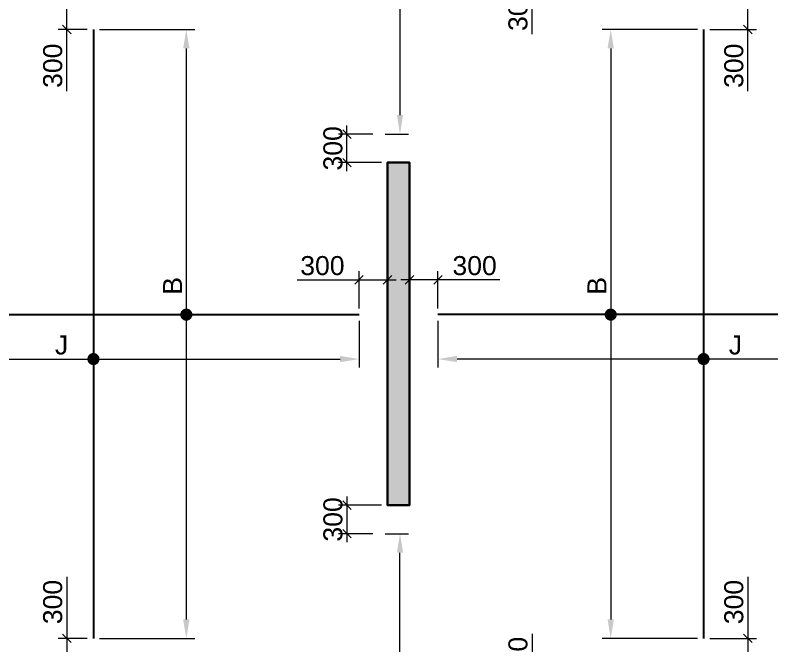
# Model space of a CAD drawing. Header units: millimetres. Extents: x 1123469 to 1883119, y -126924 to 196924.
# Drawn here: x 1597980 to 1605935, y 144015 to 150644 of the extents above; entities that cross this region are included whole.
import ezdxf

# ---------------------------------------------------------------- set-up
doc = ezdxf.new("R2010")
doc.units = ezdxf.units.MM
doc.header["$LTSCALE"] = 500
doc.header["$MEASUREMENT"] = 0
doc.header["$PDMODE"] = 34
doc.linetypes.add('CONTINOUS', pattern=[0])
doc.layers.get('Defpoints').update_dxf_attribs({"lineweight": 0})
for name, color, linetype in [('COL. DIM', 3, 'Continuous'), ('reinf.', 4, 'Continuous'), ('TOWER AREA COLUMN.', 6, 'Continuous')]:
    doc.layers.add(name, color=color, linetype=linetype)
for name, color, linetype, lineweight in [('CUT OUT', 1, 'Continuous', 13), ('dim-M', 1, 'Continuous', 15), ('S - SUNK', 251, 'Continuous', 0), ('TOWER COL HATCH', 253, 'Continuous', 20)]:
    doc.layers.add(name, color=color, linetype=linetype, lineweight=lineweight)
doc.styles.add('3mm', font='arial.ttf')
doc.dimstyles.new('PARAMVEER', dxfattribs={"dimtxt": 200, "dimasz": 100, "dimexe": 0, "dimexo": 25, "dimgap": 10, "dimtad": 1, "dimdec": 0, "dimrnd": 5, "dimzin": 0, "dimdsep": 46, "dimtxsty": '3mm', "dimblk": 'OBLIQUE', "dimcen": 0.09, "dimdle": 75, "dimclrd": 1, "dimclre": 1, "dimclrt": 3, "dimadec": 0, "dimazin": 0, "dimtfac": 1, "dimtdec": 0, "dimtmove": 1, "dimatfit": 3, "dimfxl": 100, "dimtolj": 1, "dimtzin": 0, "dimlwd": 18, "dimlwe": 5, "dimarcsym": 0})

# ---------------------------------------------------------------- blocks, each defined once
blk = doc.blocks.new('3tgra')
at = {"layer": 'TOWER COL HATCH'}
h = blk.add_hatch(color=253, dxfattribs=at)
h.dxf.hatch_style = 1
h.paths.add_polyline_path([(1403985.6, 82471.7), (1403985.6, 86071.7), (1403755.6, 86071.7), (1403755.6, 82471.7)])
at = {"layer": 'TOWER AREA COLUMN.', "color": 4}
blk.add_lwpolyline([(1403985.6, 82471.7), (1403985.6, 86071.7), (1403755.6, 86071.7), (1403755.6, 82471.7)], close=True, dxfattribs=at)
blk = doc.blocks.new('*D589')
at = {"layer": 'COL. DIM', "color": 1, "linetype": 'CONTINOUS', "lineweight": 5, "ltscale": 10, "transparency": 16777216}
for p, q in [((1602034.3, 155194.2), (1601935.6, 155194.2)), ((1601870.9, 149394.2), (1602115.6, 149394.2))]:
    blk.add_line(p, q, dxfattribs=at)
at = {"layer": 'COL. DIM', "color": 1, "lineweight": 18, "ltscale": 10, "transparency": 16777216}
blk.add_line((1602025.6, 154994.2), (1602025.6, 149594.2), dxfattribs=at)
at = {"layer": 'COL. DIM', "color": 1, "ltscale": 10, "transparency": 16777216}
for points in [[(1601992.2, 154994.2), (1602058.9, 154994.2), (1602025.6, 155194.2)], [(1601992.2, 149594.2), (1602058.9, 149594.2), (1602025.6, 149394.2)]]:
    blk.add_solid(points, dxfattribs=at)
at = {"layer": 'Defpoints', "color": 0, "ltscale": 10, "transparency": 16777216}
for p in [(1602099.3, 155194.2), (1601805.9, 149394.2), (1602025.6, 149394.2)]:
    blk.add_point(p, dxfattribs=at)
at = {"layer": 'COL. DIM', "color": 3, "ltscale": 10, "transparency": 16777216, "insert": (1601877.1, 154442.1), "char_height": 200, "attachment_point": 5, "rotation": 90, "style": '3mm'}
blk.add_mtext('\\A1;C', dxfattribs=at)
blk = doc.blocks.new('_Oblique')
at = {"color": 0, "linetype": 'ByBlock', "lineweight": -2}
blk.add_line((-0.5, -0.5), (0.5, 0.5), dxfattribs=at)
blk = doc.blocks.new('*D590')
at = {"layer": 'COL. DIM', "color": 1, "lineweight": 18, "ltscale": 10, "transparency": 16777216}
blk.add_line((1601468.4, 149004.2), (1601468.4, 149484.2), dxfattribs=at)
at = {"layer": 'COL. DIM', "color": 1, "linetype": 'CONTINOUS', "lineweight": 5, "ltscale": 10, "transparency": 16777216}
for p, q in [((1601740.9, 149394.2), (1601378.4, 149394.2)), ((1601830, 149094.2), (1601378.4, 149094.2))]:
    blk.add_line(p, q, dxfattribs=at)
at = {"layer": 'Defpoints', "color": 0, "ltscale": 10, "transparency": 16777216}
for p in [(1601468.4, 149394.2), (1601805.9, 149394.2), (1601895, 149094.2)]:
    blk.add_point(p, dxfattribs=at)
at = {"layer": 'COL. DIM', "color": 1, "lineweight": 18, "ltscale": 10, "transparency": 16777216, "xscale": 90, "yscale": 90, "zscale": 90}
for p, rotation in [((1601468.4, 149394.2), 90), ((1601468.4, 149094.2), 270)]:
    blk.add_blockref('_Oblique', p, dxfattribs=dict(at, rotation=rotation))
at = {"layer": 'COL. DIM', "color": 3, "ltscale": 10, "transparency": 16777216, "insert": (1601321.2, 149244.2), "char_height": 200, "attachment_point": 5, "rotation": 90, "style": '3mm'}
blk.add_mtext('\\A1;300', dxfattribs=at)
blk = doc.blocks.new('*D597')
at = {"layer": 'COL. DIM', "color": 1, "linetype": 'CONTINOUS', "lineweight": 5, "ltscale": 10, "transparency": 16777216}
for p, q in [((1598868, 150494.2), (1599869.1, 150494.2)), ((1598868, 144094.2), (1599869.1, 144094.2))]:
    blk.add_line(p, q, dxfattribs=at)
at = {"layer": 'COL. DIM', "color": 1, "lineweight": 18, "ltscale": 10, "transparency": 16777216}
blk.add_line((1599779.1, 150294.2), (1599779.1, 144294.2), dxfattribs=at)
at = {"layer": 'COL. DIM', "color": 1, "ltscale": 10, "transparency": 16777216}
for points in [[(1599745.8, 150294.2), (1599812.4, 150294.2), (1599779.1, 150494.2)], [(1599745.8, 144294.2), (1599812.4, 144294.2), (1599779.1, 144094.2)]]:
    blk.add_solid(points, dxfattribs=at)
at = {"layer": 'Defpoints', "color": 0, "ltscale": 10, "transparency": 16777216}
for p in [(1598803, 150494.2), (1598803, 144094.2), (1599779.1, 144094.2)]:
    blk.add_point(p, dxfattribs=at)
at = {"layer": 'COL. DIM', "color": 3, "ltscale": 10, "transparency": 16777216, "insert": (1599634.1, 147799), "char_height": 200, "attachment_point": 5, "rotation": 90, "style": '3mm'}
blk.add_mtext('\\A1;B', dxfattribs=at)
blk = doc.blocks.new('*D598')
at = {"layer": 'COL. DIM', "color": 1, "linetype": 'CONTINOUS', "lineweight": 5, "ltscale": 10, "transparency": 16777216}
for p, q in [((1601595, 147561.6), (1601595, 147953.4)), ((1601895, 147561.6), (1601895, 147953.4))]:
    blk.add_line(p, q, dxfattribs=at)
at = {"layer": 'COL. DIM', "color": 1, "lineweight": 18, "ltscale": 10, "transparency": 16777216}
for p, q in [((1600944.4, 147863.4), (1601595, 147863.4)), ((1601505, 147863.4), (1601985, 147863.4))]:
    blk.add_line(p, q, dxfattribs=at)
at = {"layer": 'Defpoints', "color": 0, "ltscale": 10, "transparency": 16777216}
for p in [(1601895, 147863.4), (1601595, 147496.6), (1601895, 147496.6)]:
    blk.add_point(p, dxfattribs=at)
at = {"layer": 'COL. DIM', "color": 1, "lineweight": 18, "ltscale": 10, "transparency": 16777216, "xscale": 90, "yscale": 90, "zscale": 90, "rotation": 180}
blk.add_blockref('_Oblique', (1601595, 147863.4), dxfattribs=at)
at = {"layer": 'COL. DIM', "color": 1, "lineweight": 18, "ltscale": 10, "transparency": 16777216, "xscale": 90, "yscale": 90, "zscale": 90}
blk.add_blockref('_Oblique', (1601895, 147863.4), dxfattribs=at)
at = {"layer": 'COL. DIM', "color": 3, "ltscale": 10, "transparency": 16777216, "insert": (1601210, 148010.6), "char_height": 200, "attachment_point": 5, "style": '3mm'}
blk.add_mtext('\\A1;300', dxfattribs=at)
blk = doc.blocks.new('*D599')
at = {"layer": 'COL. DIM', "color": 1, "lineweight": 18, "ltscale": 10, "transparency": 16777216}
for p, q in [((1598522.4, 150404.2), (1598522.4, 150884.2)), ((1598522.4, 149846.8), (1598522.4, 150494.2))]:
    blk.add_line(p, q, dxfattribs=at)
at = {"layer": 'COL. DIM', "color": 1, "linetype": 'CONTINOUS', "lineweight": 5, "ltscale": 10, "transparency": 16777216}
for p, q in [((1598795, 150794.2), (1598432.4, 150794.2)), ((1598738, 150494.2), (1598432.4, 150494.2))]:
    blk.add_line(p, q, dxfattribs=at)
at = {"layer": 'Defpoints', "color": 0, "ltscale": 10, "transparency": 16777216}
for p in [(1598522.4, 150794.2), (1598860, 150794.2), (1598803, 150494.2)]:
    blk.add_point(p, dxfattribs=at)
at = {"layer": 'COL. DIM', "color": 1, "lineweight": 18, "ltscale": 10, "transparency": 16777216, "xscale": 90, "yscale": 90, "zscale": 90}
for p, rotation in [((1598522.4, 150794.2), 90), ((1598522.4, 150494.2), 270)]:
    blk.add_blockref('_Oblique', p, dxfattribs=dict(at, rotation=rotation))
at = {"layer": 'COL. DIM', "color": 3, "ltscale": 10, "transparency": 16777216, "insert": (1598375.2, 150112.3), "char_height": 200, "attachment_point": 5, "rotation": 90, "style": '3mm'}
blk.add_mtext('\\A1;300', dxfattribs=at)
blk = doc.blocks.new('*D600')
at = {"layer": 'COL. DIM', "color": 1, "lineweight": 18, "ltscale": 10, "transparency": 16777216}
for p, q in [((1598522.4, 144741.7), (1598522.4, 144094.2)), ((1598522.4, 144184.2), (1598522.4, 143704.2))]:
    blk.add_line(p, q, dxfattribs=at)
at = {"layer": 'COL. DIM', "color": 1, "linetype": 'CONTINOUS', "lineweight": 5, "ltscale": 10, "transparency": 16777216}
for p, q in [((1598738, 144094.2), (1598432.4, 144094.2)), ((1598795, 143794.2), (1598432.4, 143794.2))]:
    blk.add_line(p, q, dxfattribs=at)
at = {"layer": 'Defpoints', "color": 0, "ltscale": 10, "transparency": 16777216}
for p in [(1598803, 144094.2), (1598522.4, 143794.2), (1598860, 143794.2)]:
    blk.add_point(p, dxfattribs=at)
at = {"layer": 'COL. DIM', "color": 1, "lineweight": 18, "ltscale": 10, "transparency": 16777216, "xscale": 90, "yscale": 90, "zscale": 90}
for p, rotation in [((1598522.4, 144094.2), 90), ((1598522.4, 143794.2), 270)]:
    blk.add_blockref('_Oblique', p, dxfattribs=dict(at, rotation=rotation))
at = {"layer": 'COL. DIM', "color": 3, "ltscale": 10, "transparency": 16777216, "insert": (1598375.2, 144476.1), "char_height": 200, "attachment_point": 5, "rotation": 90, "style": '3mm'}
blk.add_mtext('\\A1;300', dxfattribs=at)
blk = doc.blocks.new('*D677')
at = {"layer": 'COL. DIM', "color": 1, "linetype": 'CONTINOUS', "lineweight": 5, "ltscale": 10, "transparency": 16777216}
for p, q in [((1596065, 147431.6), (1596065, 146939.6)), ((1601595, 147431.6), (1601595, 146939.6))]:
    blk.add_line(p, q, dxfattribs=at)
at = {"layer": 'COL. DIM', "color": 1, "lineweight": 18, "ltscale": 10, "transparency": 16777216}
blk.add_line((1596265, 147029.6), (1601395, 147029.6), dxfattribs=at)
at = {"layer": 'COL. DIM', "color": 1, "ltscale": 10, "transparency": 16777216}
for points in [[(1596265, 147063), (1596265, 146996.3), (1596065, 147029.6)], [(1601395, 147063), (1601395, 146996.3), (1601595, 147029.6)]]:
    blk.add_solid(points, dxfattribs=at)
at = {"layer": 'Defpoints', "color": 0, "ltscale": 10, "transparency": 16777216}
for p in [(1596065, 147496.6), (1601595, 147496.6), (1601595, 147029.6)]:
    blk.add_point(p, dxfattribs=at)
at = {"layer": 'COL. DIM', "color": 3, "ltscale": 10, "transparency": 16777216, "insert": (1598467.9, 147176.3), "char_height": 200, "attachment_point": 5, "style": '3mm'}
blk.add_mtext('\\A1;J', dxfattribs=at)
blk = doc.blocks.new('*D853')
at = {"layer": 'COL. DIM', "color": 1, "lineweight": 18, "ltscale": 10, "transparency": 16777216}
for p, q in [((1603413.7, 151484.2), (1603413.7, 151004.2)), ((1603413.7, 150445.4), (1603413.7, 151094.2))]:
    blk.add_line(p, q, dxfattribs=at)
at = {"layer": 'COL. DIM', "color": 1, "linetype": 'CONTINOUS', "lineweight": 5, "ltscale": 10, "transparency": 16777216}
for p, q in [((1602625.2, 151394.2), (1603503.7, 151394.2)), ((1605095, 151094.2), (1603323.7, 151094.2))]:
    blk.add_line(p, q, dxfattribs=at)
at = {"layer": 'Defpoints', "color": 0, "ltscale": 10, "transparency": 16777216}
for p in [(1602560.2, 151394.2), (1603413.7, 151094.2), (1605160, 151094.2)]:
    blk.add_point(p, dxfattribs=at)
at = {"layer": 'COL. DIM', "color": 1, "lineweight": 18, "ltscale": 10, "transparency": 16777216, "xscale": 90, "yscale": 90, "zscale": 90}
for p, rotation in [((1603413.7, 151394.2), 90), ((1603413.7, 151094.2), 270)]:
    blk.add_blockref('_Oblique', p, dxfattribs=dict(at, rotation=rotation))
at = {"layer": 'COL. DIM', "color": 3, "ltscale": 10, "transparency": 16777216, "insert": (1603266.5, 150711), "char_height": 200, "attachment_point": 5, "rotation": 90, "style": '3mm'}
blk.add_mtext('\\A1;300', dxfattribs=at)
blk = doc.blocks.new('*D857')
at = {"layer": 'COL. DIM', "color": 1, "linetype": 'CONTINOUS', "lineweight": 5, "ltscale": 10, "transparency": 16777216}
for p, q in [((1601870.9, 145194.2), (1602115.6, 145194.2)), ((1602034.3, 139394.2), (1601935.6, 139394.2))]:
    blk.add_line(p, q, dxfattribs=at)
at = {"layer": 'COL. DIM', "color": 1, "lineweight": 18, "ltscale": 10, "transparency": 16777216}
blk.add_line((1602025.6, 139594.2), (1602025.6, 144994.2), dxfattribs=at)
at = {"layer": 'COL. DIM', "color": 1, "ltscale": 10, "transparency": 16777216}
for points in [[(1601992.2, 144994.2), (1602058.9, 144994.2), (1602025.6, 145194.2)], [(1601992.2, 139594.2), (1602058.9, 139594.2), (1602025.6, 139394.2)]]:
    blk.add_solid(points, dxfattribs=at)
at = {"layer": 'Defpoints', "color": 0, "ltscale": 10, "transparency": 16777216}
for p in [(1601805.9, 145194.2), (1602025.6, 145194.2), (1602099.3, 139394.2)]:
    blk.add_point(p, dxfattribs=at)
at = {"layer": 'COL. DIM', "color": 3, "ltscale": 10, "transparency": 16777216, "insert": (1601877.1, 140146.3), "char_height": 200, "attachment_point": 5, "rotation": 90, "style": '3mm'}
blk.add_mtext('\\A1;C', dxfattribs=at)
blk = doc.blocks.new('*D859')
at = {"layer": 'COL. DIM', "color": 1, "lineweight": 18, "ltscale": 10, "transparency": 16777216}
blk.add_line((1601468.4, 145584.2), (1601468.4, 145104.2), dxfattribs=at)
at = {"layer": 'COL. DIM', "color": 1, "linetype": 'CONTINOUS', "lineweight": 5, "ltscale": 10, "transparency": 16777216}
for p, q in [((1601830, 145494.2), (1601378.4, 145494.2)), ((1601740.9, 145194.2), (1601378.4, 145194.2))]:
    blk.add_line(p, q, dxfattribs=at)
at = {"layer": 'Defpoints', "color": 0, "ltscale": 10, "transparency": 16777216}
for p in [(1601895, 145494.2), (1601468.4, 145194.2), (1601805.9, 145194.2)]:
    blk.add_point(p, dxfattribs=at)
at = {"layer": 'COL. DIM', "color": 1, "lineweight": 18, "ltscale": 10, "transparency": 16777216, "xscale": 90, "yscale": 90, "zscale": 90}
for p, rotation in [((1601468.4, 145494.2), 90), ((1601468.4, 145194.2), 270)]:
    blk.add_blockref('_Oblique', p, dxfattribs=dict(at, rotation=rotation))
at = {"layer": 'COL. DIM', "color": 3, "ltscale": 10, "transparency": 16777216, "insert": (1601321.2, 145344.2), "char_height": 200, "attachment_point": 5, "rotation": 90, "style": '3mm'}
blk.add_mtext('\\A1;300', dxfattribs=at)
blk = doc.blocks.new('*D861')
at = {"layer": 'COL. DIM', "color": 1, "lineweight": 18, "ltscale": 10, "transparency": 16777216}
for p, q in [((1603413.7, 144143), (1603413.7, 143494.2)), ((1603413.7, 143104.2), (1603413.7, 143584.2))]:
    blk.add_line(p, q, dxfattribs=at)
at = {"layer": 'COL. DIM', "color": 1, "linetype": 'CONTINOUS', "lineweight": 5, "ltscale": 10, "transparency": 16777216}
for p, q in [((1605095, 143494.2), (1603323.7, 143494.2)), ((1602625.2, 143194.2), (1603503.7, 143194.2))]:
    blk.add_line(p, q, dxfattribs=at)
at = {"layer": 'Defpoints', "color": 0, "ltscale": 10, "transparency": 16777216}
for p in [(1603413.7, 143494.2), (1605160, 143494.2), (1602560.2, 143194.2)]:
    blk.add_point(p, dxfattribs=at)
at = {"layer": 'COL. DIM', "color": 1, "lineweight": 18, "ltscale": 10, "transparency": 16777216, "xscale": 90, "yscale": 90, "zscale": 90}
for p, rotation in [((1603413.7, 143494.2), 90), ((1603413.7, 143194.2), 270)]:
    blk.add_blockref('_Oblique', p, dxfattribs=dict(at, rotation=rotation))
at = {"layer": 'COL. DIM', "color": 3, "ltscale": 10, "transparency": 16777216, "insert": (1603266.5, 143877.5), "char_height": 200, "attachment_point": 5, "rotation": 90, "style": '3mm'}
blk.add_mtext('\\A1;300', dxfattribs=at)
blk = doc.blocks.new('*D1123')
at = {"layer": 'COL. DIM', "color": 1, "linetype": 'CONTINOUS', "lineweight": 5, "ltscale": 10, "transparency": 16777216}
for p, q in [((1605151.9, 150494.2), (1604150.8, 150494.2)), ((1605151.9, 144094.2), (1604150.8, 144094.2))]:
    blk.add_line(p, q, dxfattribs=at)
at = {"layer": 'COL. DIM', "color": 1, "lineweight": 18, "ltscale": 10, "transparency": 16777216}
blk.add_line((1604240.8, 150294.2), (1604240.8, 144294.2), dxfattribs=at)
at = {"layer": 'COL. DIM', "color": 1, "ltscale": 10, "transparency": 16777216}
for points in [[(1604207.5, 150294.2), (1604274.1, 150294.2), (1604240.8, 150494.2)], [(1604207.5, 144294.2), (1604274.1, 144294.2), (1604240.8, 144094.2)]]:
    blk.add_solid(points, dxfattribs=at)
at = {"layer": 'Defpoints', "color": 0, "ltscale": 10, "transparency": 16777216}
for p in [(1605216.9, 150494.2), (1604240.8, 144094.2), (1605216.9, 144094.2)]:
    blk.add_point(p, dxfattribs=at)
at = {"layer": 'COL. DIM', "color": 3, "ltscale": 10, "transparency": 16777216, "insert": (1604095.8, 147799), "char_height": 200, "attachment_point": 5, "rotation": 90, "style": '3mm'}
blk.add_mtext('\\A1;B', dxfattribs=at)
blk = doc.blocks.new('*D1124')
at = {"layer": 'COL. DIM', "color": 1, "linetype": 'CONTINOUS', "lineweight": 5, "ltscale": 10, "transparency": 16777216}
for p, q in [((1602125, 147561.6), (1602125, 147953.4)), ((1602425, 147561.6), (1602425, 147953.4))]:
    blk.add_line(p, q, dxfattribs=at)
at = {"layer": 'COL. DIM', "color": 1, "lineweight": 18, "ltscale": 10, "transparency": 16777216}
for p, q in [((1602515, 147863.4), (1602035, 147863.4)), ((1603075.5, 147863.4), (1602425, 147863.4))]:
    blk.add_line(p, q, dxfattribs=at)
at = {"layer": 'Defpoints', "color": 0, "ltscale": 10, "transparency": 16777216}
for p in [(1602125, 147863.4), (1602125, 147496.6), (1602425, 147496.6)]:
    blk.add_point(p, dxfattribs=at)
at = {"layer": 'COL. DIM', "color": 1, "lineweight": 18, "ltscale": 10, "transparency": 16777216, "xscale": 90, "yscale": 90, "zscale": 90, "rotation": 180}
blk.add_blockref('_Oblique', (1602125, 147863.4), dxfattribs=at)
at = {"layer": 'COL. DIM', "color": 1, "lineweight": 18, "ltscale": 10, "transparency": 16777216, "xscale": 90, "yscale": 90, "zscale": 90}
blk.add_blockref('_Oblique', (1602425, 147863.4), dxfattribs=at)
at = {"layer": 'COL. DIM', "color": 3, "ltscale": 10, "transparency": 16777216, "insert": (1602809.9, 148010.6), "char_height": 200, "attachment_point": 5, "style": '3mm'}
blk.add_mtext('\\A1;300', dxfattribs=at)
blk = doc.blocks.new('*D1125')
at = {"layer": 'COL. DIM', "color": 1, "lineweight": 18, "ltscale": 10, "transparency": 16777216}
for p, q in [((1605683, 150404.2), (1605683, 150884.2)), ((1605683, 149846.8), (1605683, 150494.2))]:
    blk.add_line(p, q, dxfattribs=at)
at = {"layer": 'COL. DIM', "color": 1, "linetype": 'CONTINOUS', "lineweight": 5, "ltscale": 10, "transparency": 16777216}
for p, q in [((1605225, 150794.2), (1605773, 150794.2)), ((1605281.9, 150494.2), (1605773, 150494.2))]:
    blk.add_line(p, q, dxfattribs=at)
at = {"layer": 'Defpoints', "color": 0, "ltscale": 10, "transparency": 16777216}
for p in [(1605160, 150794.2), (1605683, 150794.2), (1605216.9, 150494.2)]:
    blk.add_point(p, dxfattribs=at)
at = {"layer": 'COL. DIM', "color": 1, "lineweight": 18, "ltscale": 10, "transparency": 16777216, "xscale": 90, "yscale": 90, "zscale": 90}
for p, rotation in [((1605683, 150794.2), 90), ((1605683, 150494.2), 270)]:
    blk.add_blockref('_Oblique', p, dxfattribs=dict(at, rotation=rotation))
at = {"layer": 'COL. DIM', "color": 3, "ltscale": 10, "transparency": 16777216, "insert": (1605535.8, 150112.3), "char_height": 200, "attachment_point": 5, "rotation": 90, "style": '3mm'}
blk.add_mtext('\\A1;300', dxfattribs=at)
blk = doc.blocks.new('*D1126')
at = {"layer": 'COL. DIM', "color": 1, "lineweight": 18, "ltscale": 10, "transparency": 16777216}
for p, q in [((1605683, 144741.7), (1605683, 144094.2)), ((1605683, 144184.2), (1605683, 143704.2))]:
    blk.add_line(p, q, dxfattribs=at)
at = {"layer": 'COL. DIM', "color": 1, "linetype": 'CONTINOUS', "lineweight": 5, "ltscale": 10, "transparency": 16777216}
for p, q in [((1605281.9, 144094.2), (1605773, 144094.2)), ((1605225, 143794.2), (1605773, 143794.2))]:
    blk.add_line(p, q, dxfattribs=at)
at = {"layer": 'Defpoints', "color": 0, "ltscale": 10, "transparency": 16777216}
for p in [(1605216.9, 144094.2), (1605160, 143794.2), (1605683, 143794.2)]:
    blk.add_point(p, dxfattribs=at)
at = {"layer": 'COL. DIM', "color": 1, "lineweight": 18, "ltscale": 10, "transparency": 16777216, "xscale": 90, "yscale": 90, "zscale": 90}
for p, rotation in [((1605683, 144094.2), 90), ((1605683, 143794.2), 270)]:
    blk.add_blockref('_Oblique', p, dxfattribs=dict(at, rotation=rotation))
at = {"layer": 'COL. DIM', "color": 3, "ltscale": 10, "transparency": 16777216, "insert": (1605535.8, 144476.1), "char_height": 200, "attachment_point": 5, "rotation": 90, "style": '3mm'}
blk.add_mtext('\\A1;300', dxfattribs=at)
blk = doc.blocks.new('*D1201')
at = {"layer": 'COL. DIM', "color": 1, "linetype": 'CONTINOUS', "lineweight": 5, "ltscale": 10, "transparency": 16777216}
for p, q in [((1602425, 147431.6), (1602425, 146939.6)), ((1607955, 147431.6), (1607955, 146939.6))]:
    blk.add_line(p, q, dxfattribs=at)
at = {"layer": 'COL. DIM', "color": 1, "lineweight": 18, "ltscale": 10, "transparency": 16777216}
blk.add_line((1607755, 147029.6), (1602625, 147029.6), dxfattribs=at)
at = {"layer": 'COL. DIM', "color": 1, "ltscale": 10, "transparency": 16777216}
for points in [[(1602625, 147063), (1602625, 146996.3), (1602425, 147029.6)], [(1607755, 147063), (1607755, 146996.3), (1607955, 147029.6)]]:
    blk.add_solid(points, dxfattribs=at)
at = {"layer": 'Defpoints', "color": 0, "ltscale": 10, "transparency": 16777216}
for p in [(1602425, 147496.6), (1607955, 147496.6), (1602425, 147029.6)]:
    blk.add_point(p, dxfattribs=at)
at = {"layer": 'COL. DIM', "color": 3, "ltscale": 10, "transparency": 16777216, "insert": (1605552, 147176.3), "char_height": 200, "attachment_point": 5, "style": '3mm'}
blk.add_mtext('\\A1;J', dxfattribs=at)
blk = doc.blocks.new('*D2625')
at = {"layer": 'COL. DIM', "color": 1, "lineweight": 18, "ltscale": 10, "transparency": 16777216}
blk.add_line((1725455.6, 141997.5), (1725455.6, 141517.5), dxfattribs=at)
at = {"layer": 'COL. DIM', "color": 1, "linetype": 'CONTINOUS', "lineweight": 5, "ltscale": 10, "transparency": 16777216}
for p, q in [((1725012.2, 141907.5), (1725545.6, 141907.5)), ((1724393.3, 141607.5), (1725545.6, 141607.5))]:
    blk.add_line(p, q, dxfattribs=at)
at = {"layer": 'Defpoints', "color": 0, "ltscale": 10, "transparency": 16777216}
for p in [(1358872.1, 158914.1), (1431760.6, 158914.1), (1724947.2, 141907.5), (1724328.3, 141607.5), (1725455.6, 141607.5), (1442850.6, 126979.3)]:
    blk.add_point(p, dxfattribs=at)
at = {"layer": 'S - SUNK', "color": 1, "lineweight": 18, "ltscale": 10, "transparency": 16777216}
blk.add_line((1358872.1, 126904.3), (1358872.1, 158989.1), dxfattribs=at)
at = {"layer": 'S - SUNK', "color": 1, "lineweight": 5, "ltscale": 10, "transparency": 16777216}
for p, q in [((1358872.3, 158914.1), (1358872.1, 158914.1)), ((1358872.3, 126979.3), (1358872.1, 126979.3))]:
    blk.add_line(p, q, dxfattribs=at)
at = {"layer": 'COL. DIM', "color": 1, "lineweight": 18, "ltscale": 10, "transparency": 16777216, "xscale": 90, "yscale": 90, "zscale": 90}
for p, rotation in [((1725455.6, 141907.5), 90), ((1725455.6, 141607.5), 270)]:
    blk.add_blockref('_Oblique', p, dxfattribs=dict(at, rotation=rotation))
at = {"layer": 'S - SUNK', "color": 1, "lineweight": 18, "ltscale": 10, "transparency": 16777216, "xscale": 100, "yscale": 100, "zscale": 100}
for p, rotation in [((1358872.1, 158914.1), 90), ((1358872.1, 126979.3), 270)]:
    blk.add_blockref('_Oblique', p, dxfattribs=dict(at, rotation=rotation))
at = {"layer": 'COL. DIM', "color": 3, "ltscale": 10, "transparency": 16777216, "insert": (1725308.4, 141757.5), "char_height": 200, "attachment_point": 5, "rotation": 90, "style": '3mm'}
blk.add_mtext('\\A1;300', dxfattribs=at)
at = {"layer": 'S - SUNK', "color": 3, "ltscale": 10, "transparency": 16777216, "insert": (1358759.9, 142946.7), "char_height": 200, "attachment_point": 5, "rotation": 90, "style": '3mm'}
blk.add_mtext('\\A1;31935', dxfattribs=at)
blk = doc.blocks.new('*D3556')
at = {"layer": 'COL. DIM', "color": 1, "lineweight": 18, "ltscale": 10, "transparency": 16777216}
blk.add_line((1817173.9, 134747.8), (1817173.9, 133597.8), dxfattribs=at)
at = {"layer": 'COL. DIM', "color": 1, "linetype": 'CONTINOUS', "lineweight": 5, "ltscale": 10, "transparency": 16777216}
for p, q in [((1817863.7, 134657.8), (1817083.9, 134657.8)), ((1816402.2, 133687.8), (1817263.9, 133687.8))]:
    blk.add_line(p, q, dxfattribs=at)
at = {"layer": 'Defpoints', "color": 0, "ltscale": 10, "transparency": 16777216}
for p in [(1417087.7, 156599.2), (1417240.6, 156599.2), (1417240.6, 155194.2), (1817928.7, 134657.8), (1816337.2, 133687.8), (1817173.9, 133687.8)]:
    blk.add_point(p, dxfattribs=at)
at = {"layer": 'S - SUNK', "color": 1, "lineweight": 18, "ltscale": 10, "transparency": 16777216}
blk.add_line((1417087.7, 155119.2), (1417087.7, 156674.2), dxfattribs=at)
at = {"layer": 'S - SUNK', "color": 1, "lineweight": 5, "ltscale": 10, "transparency": 16777216}
for p, q in [((1417087.8, 156599.2), (1417087.7, 156599.2)), ((1417087.8, 155194.2), (1417087.7, 155194.2))]:
    blk.add_line(p, q, dxfattribs=at)
at = {"layer": 'COL. DIM', "color": 1, "lineweight": 18, "ltscale": 10, "transparency": 16777216, "xscale": 90, "yscale": 90, "zscale": 90}
for p, rotation in [((1817173.9, 134657.8), 90), ((1817173.9, 133687.8), 270)]:
    blk.add_blockref('_Oblique', p, dxfattribs=dict(at, rotation=rotation))
at = {"layer": 'S - SUNK', "color": 1, "lineweight": 18, "ltscale": 10, "transparency": 16777216, "xscale": 100, "yscale": 100, "zscale": 100}
for p, rotation in [((1417087.7, 156599.2), 90), ((1417087.7, 155194.2), 270)]:
    blk.add_blockref('_Oblique', p, dxfattribs=dict(at, rotation=rotation))
at = {"layer": 'COL. DIM', "color": 3, "ltscale": 10, "transparency": 16777216, "insert": (1817026.8, 134172.8), "char_height": 200, "attachment_point": 5, "rotation": 90, "style": '3mm'}
blk.add_mtext('\\A1;970', dxfattribs=at)
at = {"layer": 'S - SUNK', "color": 3, "ltscale": 10, "transparency": 16777216, "insert": (1416975.6, 155896.7), "char_height": 200, "attachment_point": 5, "rotation": 90, "style": '3mm'}
blk.add_mtext('\\A1;1405', dxfattribs=at)

msp = doc.modelspace()

# ---------------------------------------------------------------- linework, layer by layer
at = {"layer": 'dim-M', "color": 4, "ltscale": 10, "const_width": 63.8}
for points in [[(1599747.2, 147496.6, 1), (1599811, 147496.6, 1)], [(1604272.7, 147496.6, -1), (1604208.9, 147496.6, -1)], [(1598771.2, 147029.6, 1), (1598834.9, 147029.6, 1)], [(1605248.7, 147029.6, -1), (1605185, 147029.6, -1)]]:
    msp.add_lwpolyline(points, format="xyb", close=True, dxfattribs=at)
at = {"layer": 'reinf.', "color": 4, "ltscale": 1.4}
for p, q in [((1598803, 150494.2), (1598803, 144094.2)), ((1605216.9, 150494.2), (1605216.9, 144094.2)), ((1596065, 147496.6), (1601595, 147496.6)), ((1607955, 147496.6), (1602425, 147496.6))]:
    msp.add_line(p, q, dxfattribs=at)

# ---------------------------------------------------------------- block references
at = {"layer": 'CUT OUT', "color": 4}
msp.add_blockref('3tgra', (198139.3, 63022.5), dxfattribs=at)
at = {"layer": 'CUT OUT', "color": 4, "xscale": -1}
msp.add_blockref('3tgra', (3005880.6, 63022.5), dxfattribs=at)

# ---------------------------------------------------------------- dimensions: what is measured, and where the dimension line sits
at = {"layer": 'COL. DIM', "color": 6, "ltscale": 10}
for base, p1, p2, angle, picture, middle in [((1725455.6, 141607.5), (1724947.2, 141907.5), (1724328.3, 141607.5), 90, '*D2625', (1725455.6, 141757.5)), ((1603413.7, 151094.2), (1602560.2, 151394.2), (1605160, 151094.2), 90, '*D853', (1603413.7, 150711)), ((1598522.4, 150794.2), (1598803, 150494.2), (1598860, 150794.2), 270, '*D599', (1598522.4, 150112.3)), ((1605683, 150794.2), (1605216.9, 150494.2), (1605160, 150794.2), 270, '*D1125', (1605497.5, 150112.3)), ((1601468.4, 149394.2), (1601895, 149094.2), (1601805.9, 149394.2), 270, '*D590', (1601468.4, 149244.2)), ((1602125, 147863.4), (1602425, 147496.6), (1602125, 147496.6), 180, '*D1124', (1602809.9, 147863.4)), ((1601468.4, 145194.2), (1601895, 145494.2), (1601805.9, 145194.2), 90, '*D859', (1601468.4, 145344.2)), ((1598522.4, 143794.2), (1598803, 144094.2), (1598860, 143794.2), 90, '*D600', (1598522.4, 144476.1)), ((1605683, 143794.2), (1605216.9, 144094.2), (1605160, 143794.2), 90, '*D1126', (1605497.5, 144476.1)), ((1603413.7, 143494.2), (1602560.2, 143194.2), (1605160, 143494.2), 270, '*D861', (1603413.7, 143877.5))]:
    dim = msp.add_linear_dim(base=base, p1=p1, p2=p2, angle=angle, dimstyle='PARAMVEER', override={"dimasz": 90, "dimexe": 90, "dimexo": 65, "dimgap": 45, "dimpost": '\\X', "dimdle": 90, "dimfxl": 0.18, "dimarcsym": 1}, dxfattribs=at)
    dim.commit()
    dim.dimension.update_dxf_attribs({"geometry": picture, "text_midpoint": middle, "dimtype": 160})
dim = msp.add_linear_dim(base=(1817173.9, 133687.8), p1=(1817928.7, 134657.8), p2=(1816337.2, 133687.8), angle=90, dimstyle='PARAMVEER', override={"dimasz": 90, "dimexe": 90, "dimexo": 65, "dimgap": 45, "dimpost": '\\X', "dimdle": 90, "dimfxl": 0.18, "dimarcsym": 1}, dxfattribs=at)
dim.commit()
dim.dimension.update_dxf_attribs({"geometry": '*D3556', "text_midpoint": (1817026.8, 134172.8)})
for base, p1, p2, angle, text, picture, middle in [((1602025.6, 149394.2), (1602099.3, 155194.2), (1601805.9, 149394.2), 90, 'C', '*D589', (1602025.6, 154442.1)), ((1599779.1, 144094.2), (1598803, 150494.2), (1598803, 144094.2), 90, 'B', '*D597', (1599779.1, 147799)), ((1604240.8, 144094.2), (1605216.9, 150494.2), (1605216.9, 144094.2), 90, 'B', '*D1123', (1604240.8, 147799)), ((1602425, 147029.6), (1607955, 147496.6), (1602425, 147496.6), 180, 'J', '*D1201', (1605552, 147029.6)), ((1602025.6, 145194.2), (1602099.3, 139394.2), (1601805.9, 145194.2), 270, 'C', '*D857', (1602025.6, 140146.3))]:
    dim = msp.add_linear_dim(base=base, p1=p1, p2=p2, angle=angle, text=text, dimstyle='PARAMVEER', override={"dimasz": 200, "dimexe": 90, "dimexo": 65, "dimgap": 45, "dimpost": '\\X', "dimsah": 1, "dimdle": 90, "dimfxl": 0.18, "dimarcsym": 1}, dxfattribs=at)
    dim.commit()
    dim.dimension.update_dxf_attribs({"geometry": picture, "text_midpoint": middle, "dimtype": 160})
dim = msp.add_linear_dim(base=(1601895, 147863.4), p1=(1601595, 147496.6), p2=(1601895, 147496.6), dimstyle='PARAMVEER', override={"dimasz": 90, "dimexe": 90, "dimexo": 65, "dimgap": 45, "dimpost": '\\X', "dimdle": 90, "dimfxl": 0.18, "dimarcsym": 1}, dxfattribs=at)
dim.commit()
dim.dimension.update_dxf_attribs({"geometry": '*D598', "text_midpoint": (1601210, 147863.4), "dimtype": 160})
dim = msp.add_linear_dim(base=(1601595, 147029.6), p1=(1596065, 147496.6), p2=(1601595, 147496.6), text='J', dimstyle='PARAMVEER', override={"dimasz": 200, "dimexe": 90, "dimexo": 65, "dimgap": 45, "dimpost": '\\X', "dimsah": 1, "dimdle": 90, "dimfxl": 0.18, "dimarcsym": 1}, dxfattribs=at)
dim.commit()
dim.dimension.update_dxf_attribs({"geometry": '*D677', "text_midpoint": (1598467.9, 147029.6), "dimtype": 160})
at = {"layer": 'S - SUNK', "color": 4, "ltscale": 10}
for base, p1, p2, picture, middle in [((1358872.1, 158914.1), (1442850.6, 126979.3), (1431760.6, 158914.1), '*D2625', (1358759.9, 142946.7)), ((1417087.7, 156599.2), (1417240.6, 155194.2), (1417240.6, 156599.2), '*D3556', (1416975.6, 155896.7))]:
    dim = msp.add_linear_dim(base=base, p1=p1, p2=p2, angle=90, dimstyle='PARAMVEER', override={"dimpost": '\\X', "dimfxl": 0.15, "dimfxlon": 1, "dimarcsym": 1}, dxfattribs=at)
    dim.commit()
    dim.dimension.update_dxf_attribs({"geometry": picture, "text_midpoint": middle})

doc.saveas('drawing.dxf')
